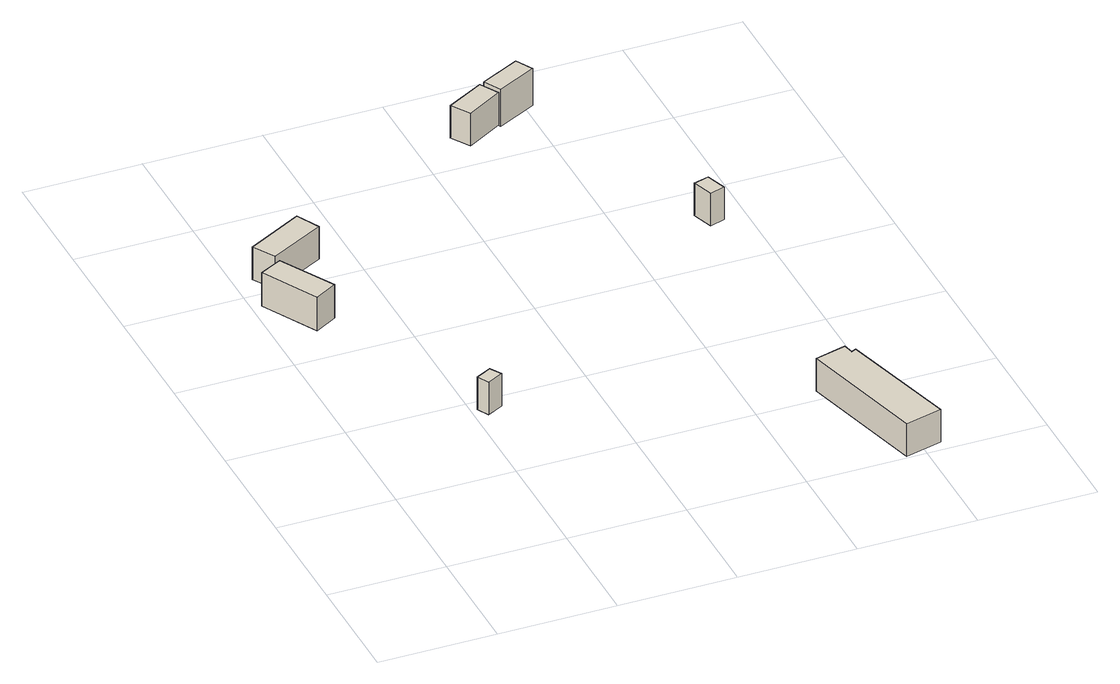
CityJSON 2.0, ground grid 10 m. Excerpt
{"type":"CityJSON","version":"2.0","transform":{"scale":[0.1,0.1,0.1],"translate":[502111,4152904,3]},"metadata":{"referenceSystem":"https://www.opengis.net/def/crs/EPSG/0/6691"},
"CityObjects":{
"building1":{"type":"Building","attributes":{"usage":"461","yearOfConstruction":"0001","measuredHeight":3.2,"storeysAboveGround":9999,"TsunamiRiskAttribute.description":"1","TsunamiRiskAttribute.rank":"2","TsunamiRiskAttribute.depth":2.14,"BuildingIDAttribute.prefecture":"07","BuildingIDAttribute.city":"07212","BuildingDetailAttribute.totalFloorArea":-9999,"BuildingDetailAttribute.buildingFootprintArea":-9999,"BuildingDetailAttribute.buildingRoofEdgeArea":-9999,"BuildingDetailAttribute.buildingStructureType":"611","BuildingDetailAttribute.buildingStructureOrgType":"9","BuildingDetailAttribute.majorUsage":"9","BuildingDetailAttribute.orgUsage":"999","BuildingDetailAttribute.surveyYear":"0001"},"geometry":[{"type":"Solid","lod":"1","boundaries":[[[[0,1,2,3]],[[2,4,5,3]],[[1,6,4,2]],[[0,7,6,1]],[[3,5,7,0]],[[4,6,7,5]]]]}]},
"building2":{"type":"Building","attributes":{"usage":"461","yearOfConstruction":"0001","measuredHeight":3.1,"storeysAboveGround":9999,"TsunamiRiskAttribute.description":"1","TsunamiRiskAttribute.rank":"2","TsunamiRiskAttribute.depth":2.09,"BuildingIDAttribute.prefecture":"07","BuildingIDAttribute.city":"07212","BuildingDetailAttribute.totalFloorArea":-9999,"BuildingDetailAttribute.buildingFootprintArea":-9999,"BuildingDetailAttribute.buildingRoofEdgeArea":-9999,"BuildingDetailAttribute.buildingStructureType":"611","BuildingDetailAttribute.buildingStructureOrgType":"9","BuildingDetailAttribute.majorUsage":"9","BuildingDetailAttribute.orgUsage":"999","BuildingDetailAttribute.surveyYear":"0001"},"geometry":[{"type":"Solid","lod":"1","boundaries":[[[[8,9,10,11]],[[10,12,13,11]],[[9,14,12,10]],[[8,15,14,9]],[[11,13,15,8]],[[12,14,15,13]]]]}]},
"building3":{"type":"Building","attributes":{"usage":"461","yearOfConstruction":"0001","measuredHeight":1.3,"storeysAboveGround":9999,"TsunamiRiskAttribute.description":"1","TsunamiRiskAttribute.rank":"2","TsunamiRiskAttribute.depth":2.92,"BuildingIDAttribute.prefecture":"07","BuildingIDAttribute.city":"07212","BuildingDetailAttribute.totalFloorArea":-9999,"BuildingDetailAttribute.buildingFootprintArea":-9999,"BuildingDetailAttribute.buildingRoofEdgeArea":-9999,"BuildingDetailAttribute.buildingStructureType":"611","BuildingDetailAttribute.buildingStructureOrgType":"9","BuildingDetailAttribute.majorUsage":"9","BuildingDetailAttribute.orgUsage":"999","BuildingDetailAttribute.surveyYear":"0001"},"geometry":[{"type":"Solid","lod":"1","boundaries":[[[[16,17,18,19]],[[18,20,21,19]],[[17,22,20,18]],[[16,23,22,17]],[[19,21,23,16]],[[20,22,23,21]]]]}]},
"building4":{"type":"Building","attributes":{"usage":"461","yearOfConstruction":"0001","measuredHeight":2.6,"storeysAboveGround":9999,"TsunamiRiskAttribute.description":"1","TsunamiRiskAttribute.rank":"3","TsunamiRiskAttribute.depth":4.52,"BuildingIDAttribute.prefecture":"07","BuildingIDAttribute.city":"07212","BuildingDetailAttribute.totalFloorArea":-9999,"BuildingDetailAttribute.buildingFootprintArea":-9999,"BuildingDetailAttribute.buildingRoofEdgeArea":-9999,"BuildingDetailAttribute.buildingStructureType":"611","BuildingDetailAttribute.buildingStructureOrgType":"9","BuildingDetailAttribute.majorUsage":"9","BuildingDetailAttribute.orgUsage":"999","BuildingDetailAttribute.surveyYear":"0001"},"geometry":[{"type":"Solid","lod":"1","boundaries":[[[[24,25,26,27,28,29]],[[28,30,31,29]],[[27,32,30,28]],[[26,33,32,27]],[[25,34,33,26]],[[24,35,34,25]],[[29,31,35,24]],[[30,32,33,34,35,31]]]]}]},
"building5":{"type":"Building","attributes":{"usage":"461","yearOfConstruction":"0001","measuredHeight":2.9,"storeysAboveGround":9999,"TsunamiRiskAttribute.description":"1","TsunamiRiskAttribute.rank":"2","TsunamiRiskAttribute.depth":2.52,"BuildingIDAttribute.prefecture":"07","BuildingIDAttribute.city":"07212","BuildingDetailAttribute.totalFloorArea":-9999,"BuildingDetailAttribute.buildingFootprintArea":-9999,"BuildingDetailAttribute.buildingRoofEdgeArea":-9999,"BuildingDetailAttribute.buildingStructureType":"611","BuildingDetailAttribute.buildingStructureOrgType":"9","BuildingDetailAttribute.majorUsage":"9","BuildingDetailAttribute.orgUsage":"999","BuildingDetailAttribute.surveyYear":"0001"},"geometry":[{"type":"Solid","lod":"1","boundaries":[[[[36,37,38,39]],[[38,40,41,39]],[[37,42,40,38]],[[36,43,42,37]],[[39,41,43,36]],[[40,42,43,41]]]]}]},
"building6":{"type":"Building","attributes":{"usage":"461","yearOfConstruction":"0001","measuredHeight":3.4,"storeysAboveGround":9999,"TsunamiRiskAttribute.description":"1","TsunamiRiskAttribute.rank":"3","TsunamiRiskAttribute.depth":3.58,"BuildingIDAttribute.prefecture":"07","BuildingIDAttribute.city":"07212","BuildingDetailAttribute.totalFloorArea":-9999,"BuildingDetailAttribute.buildingFootprintArea":-9999,"BuildingDetailAttribute.buildingRoofEdgeArea":-9999,"BuildingDetailAttribute.buildingStructureType":"611","BuildingDetailAttribute.buildingStructureOrgType":"9","BuildingDetailAttribute.majorUsage":"9","BuildingDetailAttribute.orgUsage":"999","BuildingDetailAttribute.surveyYear":"0001"},"geometry":[{"type":"Solid","lod":"1","boundaries":[[[[44,45,46,47]],[[46,48,49,47]],[[45,50,48,46]],[[44,51,50,45]],[[47,49,51,44]],[[48,50,51,49]]]]}]},
"building7":{"type":"Building","attributes":{"usage":"461","yearOfConstruction":"0001","measuredHeight":2.4,"storeysAboveGround":9999,"TsunamiRiskAttribute.description":"1","TsunamiRiskAttribute.rank":"4","TsunamiRiskAttribute.depth":5.05,"BuildingIDAttribute.prefecture":"07","BuildingIDAttribute.city":"07212","BuildingDetailAttribute.totalFloorArea":-9999,"BuildingDetailAttribute.buildingFootprintArea":-9999,"BuildingDetailAttribute.buildingRoofEdgeArea":-9999,"BuildingDetailAttribute.buildingStructureType":"611","BuildingDetailAttribute.buildingStructureOrgType":"9","BuildingDetailAttribute.majorUsage":"9","BuildingDetailAttribute.orgUsage":"999","BuildingDetailAttribute.surveyYear":"0001"},"geometry":[{"type":"Solid","lod":"1","boundaries":[[[[52,53,54,55]],[[54,56,57,55]],[[53,58,56,54]],[[52,59,58,53]],[[55,57,59,52]],[[56,58,59,57]]]]}]}
},
"vertices":[
[27,319,19],[1,367,19],[20,377,19],[46,330,19],[20,377,50],[46,330,50],[1,367,50],[27,319,50],
[19,383,20],[8,402,20],[56,428,20],[66,408,20],[56,428,50],[66,408,50],[8,402,50],[19,383,50],
[105,166,16],[100,176,16],[113,183,16],[119,173,16],[113,183,46],[119,173,46],[100,176,46],[105,166,46],
[384,110,6],[388,112,6],[416,10,6],[384,2,6],[355,112,6],[382,119,6],[355,112,36],[382,119,36],[384,2,36],[416,10,36],[388,112,36],[384,110,36],
[237,514,14],[227,530,14],[259,548,14],[268,532,14],[259,548,44],[268,532,44],[227,530,44],[237,514,44],
[271,535,10],[263,550,10],[297,567,10],[305,552,10],[297,567,44],[305,552,44],[263,550,44],[271,535,44],
[364,341,14],[358,359,14],[371,363,14],[377,345,14],[371,363,44],[377,345,44],[358,359,44],[364,341,44]
]}
